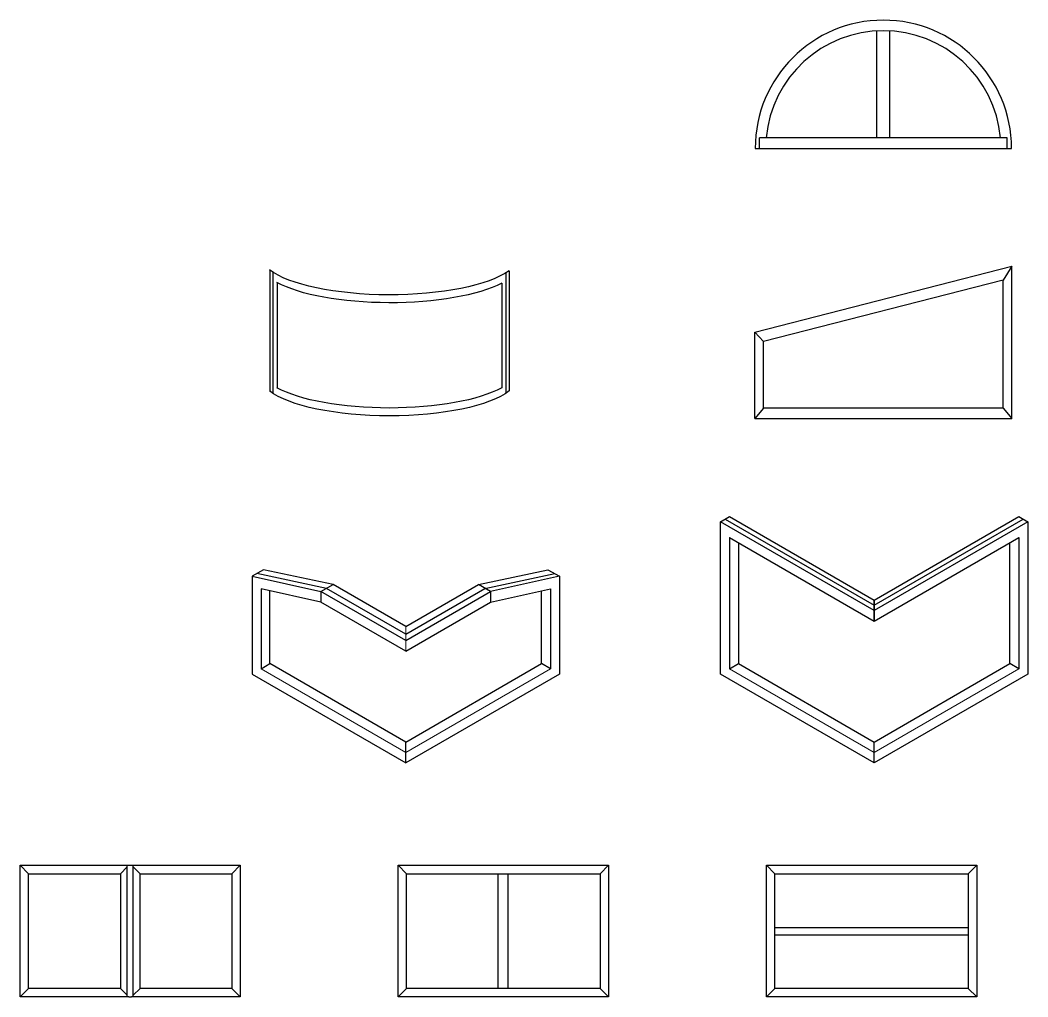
# Model space of a CAD drawing. Extents: x -29.3 to 58.9, y -1.5 to 31.7.
# Drawn here: x -29.35 to -10.19, y 3.58 to 22.14 of the extents above; entities that cross this region are included whole.
import ezdxf

# ---------------------------------------------------------------- set-up
doc = ezdxf.new("R2010")
doc.units = 0
doc.header["$MEASUREMENT"] = 0
doc.layers.add('ELEV_FRAME', color=1, linetype='CONTINUOUS')
doc.layers.add('TEXT', color=7, linetype='CONTINUOUS')

msp = doc.modelspace()

# ---------------------------------------------------------------- linework, layer by layer
at = {"layer": 'ELEV_FRAME', "color": 1}
for p, q in [((-13.065, 19.905), (-13.065, 21.937)), ((-12.815, 19.905), (-12.815, 21.937)), ((-15.296, 19.704), (-15.296, 19.905)), ((-13.065, 19.905), (-15.296, 19.905)), ((-10.585, 19.905), (-13.065, 19.905)), ((-10.585, 19.704), (-10.585, 19.905)), ((-15.376, 19.704), (-10.504, 19.704)), ((-15.386, 16.215), (-10.495, 17.465)), ((-10.495, 17.465), (-10.665, 17.201)), ((-10.495, 14.569), (-10.495, 17.465)), ((-24.605, 17.396), (-24.605, 15.096)), ((-24.543, 17.352), (-24.543, 15.051)), ((-20.117, 17.339), (-20.117, 15.051)), ((-20.054, 17.38), (-20.054, 15.096)), ((-24.465, 17.155), (-24.465, 15.156)), ((-20.194, 17.144), (-20.194, 15.155)), ((-10.665, 17.201), (-15.216, 16.038)), ((-10.665, 14.769), (-10.665, 17.201)), ((-15.386, 14.569), (-15.386, 16.215)), ((-15.386, 16.215), (-15.216, 16.038)), ((-15.216, 14.769), (-15.216, 16.038)), ((-15.216, 14.769), (-15.386, 14.569)), ((-10.665, 14.769), (-15.216, 14.769)), ((-10.665, 14.769), (-10.495, 14.569)), ((-15.386, 14.569), (-10.495, 14.569)), ((-24.723, 11.698), (-24.939, 11.574)), ((-23.401, 11.416), (-24.723, 11.698)), ((-20.637, 11.416), (-19.315, 11.698)), ((-19.315, 11.698), (-19.099, 11.574)), ((-24.939, 11.574), (-24.939, 9.714)), ((-24.939, 11.574), (-23.631, 11.283)), ((-23.523, 11.345), (-24.851, 11.625)), ((-20.514, 11.345), (-19.187, 11.625)), ((-19.099, 11.574), (-20.407, 11.283)), ((-19.099, 11.574), (-19.099, 9.714)), ((-24.769, 11.336), (-24.769, 9.816)), ((-23.631, 11.083), (-24.769, 11.336)), ((-23.631, 11.283), (-23.401, 11.416)), ((-22.019, 10.476), (-23.523, 11.345)), ((-22.019, 10.618), (-23.401, 11.416)), ((-22.019, 10.618), (-20.637, 11.416)), ((-22.019, 10.476), (-20.514, 11.345)), ((-20.407, 11.283), (-20.637, 11.416)), ((-20.407, 11.083), (-19.269, 11.336)), ((-19.269, 11.336), (-19.269, 9.816)), ((-24.599, 9.914), (-24.599, 11.298)), ((-22.019, 10.352), (-23.631, 11.283)), ((-22.019, 10.352), (-20.407, 11.283)), ((-19.439, 9.914), (-19.439, 11.298)), ((-22.019, 10.152), (-23.631, 11.083)), ((-22.019, 10.152), (-20.407, 11.083)), ((-24.769, 9.816), (-24.599, 9.914)), ((-22.019, 8.425), (-24.599, 9.914)), ((-22.019, 8.425), (-19.439, 9.914)), ((-19.269, 9.816), (-19.439, 9.914)), ((-24.939, 9.714), (-22.019, 8.028)), ((-19.099, 9.714), (-22.019, 8.028)), ((-22.019, 8.028), (-22.019, 8.425)), ((-22.019, 8.028), (-22.019, 8.425)), ((-13.114, 8.028), (-13.114, 8.425))]:
    msp.add_line(p, q, dxfattribs=at)
at = {"layer": 'ELEV_FRAME'}
for p, q in [((-23.631, 11.283), (-23.631, 11.083)), ((-20.407, 11.283), (-20.407, 11.083)), ((-29.187, 5.923), (-29.348, 6.084)), ((-29.348, 3.584), (-29.348, 6.084)), ((-29.348, 6.084), (-27.313, 6.084)), ((-27.443, 5.923), (-27.313, 6.052)), ((-27.313, 3.584), (-27.313, 6.084)), ((-27.313, 6.084), (-27.199, 6.084)), ((-27.199, 3.584), (-27.199, 6.084)), ((-27.199, 6.084), (-25.164, 6.084)), ((-27.069, 5.923), (-27.199, 6.052)), ((-25.325, 5.923), (-25.164, 6.084)), ((-25.164, 6.084), (-25.164, 3.584)), ((-22.003, 5.923), (-22.164, 6.084)), ((-18.325, 5.923), (-18.164, 6.084)), ((-15.003, 5.923), (-15.164, 6.084)), ((-11.325, 5.923), (-11.164, 6.084)), ((-20.259, 3.745), (-20.259, 5.923)), ((-20.069, 3.745), (-20.069, 5.923)), ((-15.003, 4.904), (-11.325, 4.904)), ((-15.003, 4.763), (-11.325, 4.763)), ((-29.348, 3.584), (-29.187, 3.745)), ((-27.443, 3.745), (-27.313, 3.615)), ((-27.199, 3.615), (-27.069, 3.745)), ((-25.325, 3.745), (-25.164, 3.584)), ((-22.164, 3.584), (-22.003, 3.745)), ((-18.325, 3.745), (-18.164, 3.584)), ((-15.164, 3.584), (-15.003, 3.745)), ((-11.325, 3.745), (-11.164, 3.584)), ((-27.282, 3.584), (-29.348, 3.584)), ((-27.282, 3.584), (-27.23, 3.584)), ((-25.164, 3.584), (-27.23, 3.584))]:
    msp.add_line(p, q, dxfattribs=at)
at = {"layer": 'ELEV_FRAME', "color": 1}
for points in [[(-15.864, 12.312), (-13.114, 10.724), (-13.114, 11.12), (-10.364, 12.708), (-10.194, 12.61), (-10.194, 9.714), (-13.114, 8.028), (-16.034, 9.714), (-16.034, 12.61), (-15.864, 12.708), (-13.114, 11.12), (-13.114, 10.724), (-10.364, 12.312)], [(-15.944, 12.662), (-13.114, 11.028), (-10.284, 12.662)], [(-10.194, 12.61), (-13.114, 10.924), (-16.034, 12.61)], [(-15.864, 12.312), (-15.864, 9.816), (-15.694, 9.914)], [(-10.364, 12.312), (-10.364, 9.816), (-10.534, 9.914)], [(-15.694, 12.214), (-15.694, 9.914), (-13.114, 8.425), (-10.534, 9.914), (-10.534, 12.214)]]:
    msp.add_lwpolyline(points, dxfattribs=at)
at = {"layer": 'ELEV_FRAME'}
for points in [[(-18.164, 3.584), (-22.164, 3.584), (-22.164, 6.084), (-18.164, 6.084)], [(-11.164, 3.584), (-15.164, 3.584), (-15.164, 6.084), (-11.164, 6.084)], [(-27.443, 3.745), (-29.187, 3.745), (-29.187, 5.923), (-27.443, 5.923)], [(-25.325, 3.745), (-27.069, 3.745), (-27.069, 5.923), (-25.325, 5.923)], [(-18.325, 3.745), (-22.003, 3.745), (-22.003, 5.923), (-18.325, 5.923)], [(-11.325, 3.745), (-15.003, 3.745), (-15.003, 5.923), (-11.325, 5.923)]]:
    msp.add_lwpolyline(points, close=True, dxfattribs=at)
at = {"layer": 'ELEV_FRAME', "color": 1}
for radius, start, end in [(2.436, 0, 180), (2.236, 5.1347, 174.8653)]:
    msp.add_arc((-12.94, 19.704), radius, start, end, dxfattribs=at)
at = {"layer": 'ELEV_FRAME', "color": 1, "extrusion": (0, 0, -1)}
for centre, major_axis, ratio, start_param, end_param in [((-22.32, 17.67), (-2.457, 0), 0.304754, 3.538608, 5.9081), ((-22.32, 17.52), (-2.457, 0), 0.304754, 3.666778, 5.774708), ((-22.33, 15.52), (-2.446, 0), 0.306117, 3.650742, 5.774392), ((-22.33, 15.52), (-2.446, 0), 0.306117, 3.516641, 3.516878), ((-22.33, 15.37), (-2.446, 0), 0.306117, 3.516641, 5.908137)]:
    msp.add_ellipse(centre, major_axis=major_axis, ratio=ratio, start_param=start_param, end_param=end_param, dxfattribs=at)
at = {"layer": 'TEXT', "color": 1, "lineweight": 0}
for p, q in [((-15.864, 9.816), (-15.864, 12.312)), ((-15.864, 12.312), (-15.694, 12.214)), ((-10.534, 12.214), (-10.364, 12.312)), ((-10.364, 12.312), (-10.364, 9.816)), ((-15.694, 12.214), (-15.694, 9.914)), ((-10.534, 9.914), (-10.534, 12.214)), ((-24.769, 11.312), (-24.769, 9.816)), ((-19.269, 11.312), (-19.269, 9.816)), ((-22.019, 10.152), (-22.019, 10.618)), ((-24.599, 9.914), (-24.769, 9.816)), ((-24.769, 9.816), (-24.599, 9.914)), ((-24.769, 9.816), (-22.019, 8.228)), ((-22.019, 8.425), (-24.599, 9.914)), ((-22.019, 8.425), (-19.439, 9.914)), ((-19.269, 9.816), (-22.019, 8.228)), ((-19.269, 9.816), (-19.439, 9.914)), ((-19.439, 9.914), (-19.269, 9.816)), ((-15.864, 9.816), (-15.694, 9.914)), ((-15.694, 9.914), (-15.864, 9.816)), ((-13.114, 8.228), (-15.864, 9.816)), ((-15.694, 9.914), (-13.114, 8.425)), ((-13.114, 8.425), (-10.534, 9.914)), ((-10.364, 9.816), (-13.114, 8.228)), ((-10.534, 9.914), (-10.364, 9.816)), ((-10.364, 9.816), (-10.534, 9.914)), ((-22.019, 8.228), (-22.019, 8.425)), ((-22.019, 8.425), (-22.019, 8.228)), ((-22.019, 8.425), (-22.019, 8.228)), ((-22.019, 8.228), (-22.019, 8.425)), ((-13.114, 8.425), (-13.114, 8.228)), ((-13.114, 8.228), (-13.114, 8.425))]:
    msp.add_line(p, q, dxfattribs=at)

doc.saveas('drawing.dxf')
